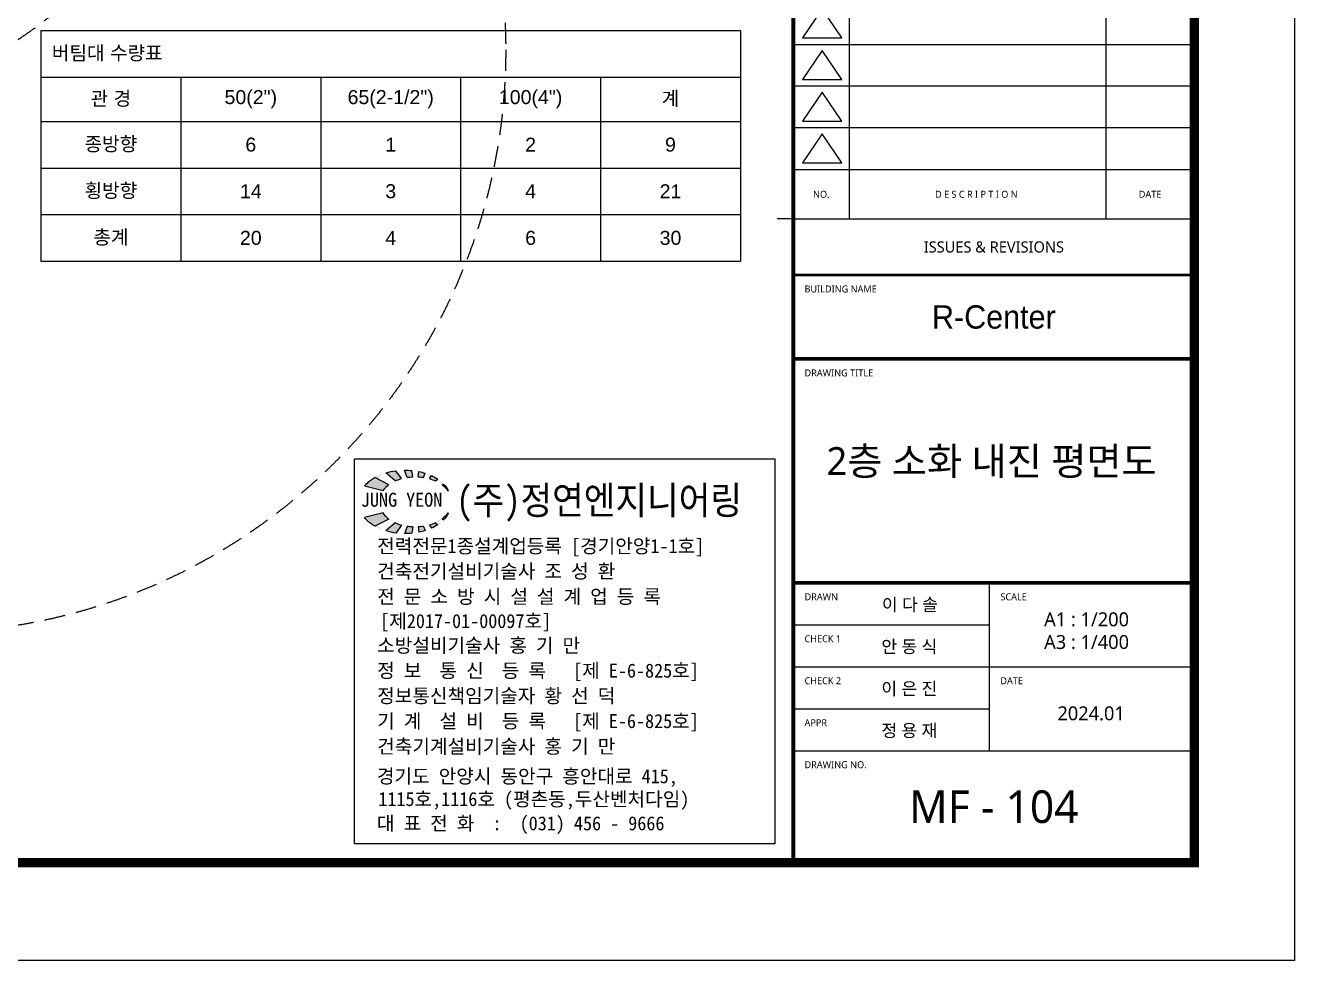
# Model space of a CAD drawing. Header units: millimetres. Extents: x 0 to 168200, y 0 to 118800.
# Drawn here: x 113763 to 168200, y 0 to 40102 of the extents above; entities that cross this region are included whole.
import ezdxf
from ezdxf.enums import TextEntityAlignment as Align

# ---------------------------------------------------------------- set-up
doc = ezdxf.new("R2010")
doc.units = ezdxf.units.MM
doc.header["$LTSCALE"] = 200
doc.linetypes.add('CEN-GAUN', pattern=[32.2, 30, -1, 0.2, -1])
doc.linetypes.add('HID', pattern=[2.3, 1.5, -0.8])
doc.layers.get('DEFPOINTS').update_dxf_attribs({"color": 137})
for name, color, linetype in [('A3', 3, 'Continuous'), ('CEN', 1, 'CEN-GAUN'), ('TEXT', 2, 'Continuous'), ('XR-SHEET$0$TITLE', 7, 'Continuous'), ('XR-SHEET$0$XREF-Form$0$SHT', 5, 'Continuous'), ('XR-SHEET$0$XREF-Form$0$TEXT', 3, 'Continuous'), ('XR-SHEET$0$XREF-Form$0$TXT', 3, 'Continuous'), ('XR-SHEET$1$SHT', 5, 'Continuous'), ('XR-SHEET$1$TEXT', 3, 'Continuous')]:
    doc.layers.add(name, color=color, linetype=linetype)
doc.layers.add('XR-SHEET$0$XREF-Form$0$TEMP', color=171, linetype='Continuous', plot=False)
doc.styles.get("Standard").update_dxf_attribs({"font": ''})
doc.styles.add('XR-SHEET$0$XREF-Form$0$맑은고딕', font='')
doc.styles.add('XR-SHEET$0$XREF-Form$0$맑은고딕B', font='')
doc.styles.add('XR-SHEET$0$굴림체(옥산)', font='')
doc.styles.add('돋움', font='')
doc.styles.add('돋움체', font='')
doc.styles.add('스타일1', font='')
doc.styles.get('Standard').set_extended_font_data('Arial')
doc.styles.get('XR-SHEET$0$XREF-Form$0$맑은고딕').set_extended_font_data('Malgun Gothic')
doc.styles.get('XR-SHEET$0$XREF-Form$0$맑은고딕B').set_extended_font_data('Malgun Gothic', bold=True)
doc.styles.get('XR-SHEET$0$굴림체(옥산)').set_extended_font_data('GulimChe')
doc.styles.get('돋움').set_extended_font_data('Dotum')
doc.styles.get('돋움체').set_extended_font_data('DotumChe')
doc.styles.get('스타일1').set_extended_font_data('Malgun Gothic')

# ---------------------------------------------------------------- blocks, each defined once
blk = doc.blocks.new('XR-SHEET$0$XREF-Form$0$xr-form$0$TITLE')
at = {"layer": 'XR-SHEET$0$XREF-Form$0$TXT', "color": 4, "style": 'XR-SHEET$0$XREF-Form$0$맑은고딕B'}
for tag, height, p in [('TITLE1', 6, (776, 116.69)), ('TITLE4', 6, (776, 111.7)), ('TITLE2', 6, (776, 107.09)), ('TITLE5', 6, (776, 102.09)), ('TITLE3', 6, (776, 97.38)), ('A0.00', 7, (775.56, 32.33))]:
    blk.add_attdef(tag, text='', height=height, dxfattribs=at).set_placement(p, align=Align.MIDDLE_CENTER)
at = {"layer": 'XR-SHEET$0$XREF-Form$0$TXT', "color": 3, "style": 'XR-SHEET$0$XREF-Form$0$맑은고딕'}
for tag, p in [('NAME-1', (752.37, 76.33)), ('NAME-2', (752.37, 67.33)), ('NAME-3', (752.37, 58.33)), ('NAME-4', (752.37, 49.33))]:
    blk.add_attdef(tag, text='', height=2.7, dxfattribs=at).set_placement(p, align=Align.MIDDLE_LEFT)
for tag, p in [('SCALE-A1', (796.39, 73.17)), ('SCALE-A3', (796.39, 68.31)), ('DATE', (797.36, 53.01))]:
    blk.add_attdef(tag, text='', height=3, dxfattribs=at).set_placement(p, align=Align.MIDDLE)
blk = doc.blocks.new('XR-SHEET')
at = {"layer": 'DEFPOINTS'}
for p in [(776.12, 138.18), (776.13, 134.27), (776, 107.09, -13.77), (776.5, 33, -13.77)]:
    blk.add_point(p, dxfattribs=at)
at = {"layer": 'XR-SHEET$0$XREF-Form$0$SHT'}
for p, q in [((745.5, 240.99), (745.5, 159)), ((800.5, 240.99), (800.5, 159)), ((819.5, 196.37), (733.5, 196.37)), ((819.5, 187.45), (733.5, 187.45)), ((819.5, 178.52), (733.5, 178.52)), ((733.5, 169.6), (819.5, 169.6)), ((733.5, 159), (819.5, 159)), ((733.5, 129), (819.5, 129)), ((775.5, 81), (775.5, 45)), ((733.5, 72), (775.5, 72)), ((733.5, 63), (819.5, 63)), ((733.5, 54), (775.5, 54)), ((733.5, 45), (819.5, 45))]:
    blk.add_line(p, q, dxfattribs=at)
blk.add_lwpolyline([(0, 594), (841, 594), (841, 0), (0, 0)], close=True, dxfattribs=at)
at = {"layer": 'XR-SHEET$0$XREF-Form$0$SHT', "const_width": 2}
blk.add_lwpolyline([(46.5, 573), (819.5, 573), (819.5, 21), (46.5, 21)], close=True, dxfattribs=at)
at = {"layer": 'XR-SHEET$0$XREF-Form$0$SHT'}
for points, const_width in [([(733.5, 573), (733.5, 21)], 0.8), ([(733.5, 147), (819.5, 147)], 0.568), ([(733.5, 129), (819.5, 129)], 0.8), ([(733.5, 129), (819.5, 129)], 0.7), ([(733.5, 81), (819.5, 81)], 0.8)]:
    blk.add_lwpolyline(points, dxfattribs=dict(at, const_width=const_width))
at = {"layer": 'XR-SHEET$0$XREF-Form$0$SHT', "linetype": 'Continuous', "flags": 128}
for points in [[(739.68, 204.05), (735.48, 197.81), (743.88, 197.81)], [(739.68, 195.13), (735.48, 188.88), (743.88, 188.88)], [(739.68, 186.21), (735.48, 179.96), (743.88, 179.96)], [(739.68, 177.28), (735.48, 171.04), (743.88, 171.04)]]:
    blk.add_lwpolyline(points, close=True, dxfattribs=at)
at = {"layer": 'XR-SHEET$0$XREF-Form$0$TEMP'}
blk.add_line((733.5, 159), (730, 159), dxfattribs=at)
at = {"layer": 'XR-SHEET$0$XREF-Form$0$TEXT'}
ref = blk.add_blockref('XR-SHEET$0$XREF-Form$0$xr-form$0$TITLE', (0, 0), dxfattribs=at)
ref.add_attrib('NAME-2', '안 동 식', dxfattribs={"layer": 'XR-SHEET$0$XREF-Form$0$TXT', "color": 3, "height": 2.7, "style": 'XR-SHEET$0$XREF-Form$0$맑은고딕'}).set_placement((752.37, 67.33), align=Align.MIDDLE_LEFT)
ref.add_attrib('NAME-3', '이 은 진', dxfattribs={"layer": 'XR-SHEET$0$XREF-Form$0$TXT', "color": 3, "height": 2.7, "style": 'XR-SHEET$0$XREF-Form$0$맑은고딕'}).set_placement((752.37, 58.33), align=Align.MIDDLE_LEFT)
ref.add_attrib('NAME-4', '정 용 재', dxfattribs={"layer": 'XR-SHEET$0$XREF-Form$0$TXT', "color": 3, "height": 2.7, "style": 'XR-SHEET$0$XREF-Form$0$맑은고딕'}).set_placement((752.37, 49.33), align=Align.MIDDLE_LEFT)
ref.add_attrib('DATE', '2024.01', dxfattribs={"layer": 'XR-SHEET$0$XREF-Form$0$TXT', "color": 3, "height": 3, "style": 'XR-SHEET$0$XREF-Form$0$맑은고딕'}).set_placement((797.36, 53.01), align=Align.MIDDLE)
at = {"layer": 'XR-SHEET$0$XREF-Form$0$SHT', "color": 9, "style": 'XR-SHEET$0$XREF-Form$0$맑은고딕'}
for s, height, p in [('NO.', 1.5, (739.5, 164.3)), ('D E S C R I P T I O N ', 1.5, (773, 164.3)), ('DATE', 1.5, (810, 164.3)), ('ISSUES & REVISIONS', 2.4, (776.5, 153))]:
    blk.add_text(s, height=height, dxfattribs=at).set_placement(p, align=Align.MIDDLE_CENTER)
for s, p in [('BUILDING NAME', (735.9, 144)), ('DRAWING TITLE', (735.9, 126)), ('DRAWN', (735.9, 78)), ('SCALE', (777.9, 78)), ('CHECK 1', (735.9, 69)), ('CHECK 2', (735.9, 60)), ('DATE', (777.9, 60)), ('APPR', (735.9, 51)), ('DRAWING NO.', (735.9, 42))]:
    blk.add_text(s, height=1.5, dxfattribs=at).set_placement(p, align=Align.MIDDLE_LEFT)
blk = doc.blocks.new('210927명판')
h = blk.add_hatch(color=1)
edge = h.paths.add_edge_path()
edge.add_ellipse((541, 3695), major_axis=(-483, 0), ratio=0.635911, start_angle=-47.981, end_angle=-25.9702, ccw=False)
edge.add_line((217, 3923), (366, 3846))
edge.add_ellipse((652, 3695), major_axis=(-372, 0), ratio=0.635911, start_angle=-39.5341, end_angle=-21.1862)
edge.add_line((306, 3780), (106, 3830))
edge = h.paths.add_edge_path()
edge.add_ellipse((541, 3695), major_axis=(-483, 0), ratio=0.635911, start_angle=-78.5006, end_angle=-65.1347, ccw=False)
edge.add_line((444, 3996), (503, 3912))
edge.add_ellipse((652, 3695), major_axis=(-372, 0), ratio=0.635911, start_angle=-66.3015, end_angle=-54.3294)
edge.add_line((435, 3887), (337, 3974))
edge = h.paths.add_edge_path()
edge.add_ellipse((652, 3695), major_axis=(-372, 0), ratio=0.635911, start_angle=-85.5847, end_angle=-76.4409, ccw=False)
edge.add_line((624, 3931), (615, 3999))
edge.add_ellipse((541, 3695), major_axis=(-483, 0), ratio=0.635911, start_angle=-98.8868, end_angle=-89.4048)
edge.add_line((536, 4002), (565, 3925))
edge = h.paths.add_edge_path()
edge.add_ellipse((541, 3695), major_axis=(-483, 0), ratio=0.635911, start_angle=-116.523, end_angle=-107.7173, ccw=False)
edge.add_line((757, 3970), (739, 3925))
edge.add_ellipse((652, 3695), major_axis=(-372, 0), ratio=0.635911, start_angle=-103.5591, end_angle=-94.4153)
edge.add_line((681, 3931), (688, 3988))
edge = h.paths.add_edge_path()
edge.add_ellipse((541, 3695), major_axis=(-483, 0), ratio=0.635911, start_angle=-136.476, end_angle=-125.8976, ccw=False)
edge.add_line((891, 3907), (869, 3887))
edge.add_ellipse((652, 3695), major_axis=(-372, 0), ratio=0.635911, start_angle=-125.6706, end_angle=-113.6985)
edge.add_line((802, 3912), (824, 3944))
edge = h.paths.add_edge_path()
edge.add_ellipse((541, 3695), major_axis=(-483, 0), ratio=0.635911, start_angle=-163.5978, end_angle=-148.9128, ccw=False)
edge.add_line((1004, 3782), (999, 3780))
edge.add_ellipse((652, 3695), major_axis=(-372, 0), ratio=0.635911, start_angle=-158.8138, end_angle=-140.4659)
edge.add_line((939, 3846), (955, 3854))
h = blk.add_hatch(color=1)
edge = h.paths.add_edge_path()
edge.add_ellipse((652, 3630), major_axis=(-372, 0), ratio=0.635911, start_angle=113.6985, end_angle=125.6706, ccw=False)
edge.add_line((802, 3413), (824, 3381))
edge.add_ellipse((541, 3630), major_axis=(483, 0), ratio=0.635911, start_angle=305.8976, end_angle=316.476)
edge.add_line((891, 3418), (869, 3438))
edge = h.paths.add_edge_path()
edge.add_ellipse((652, 3630), major_axis=(372, 0), ratio=0.635911, start_angle=274.4153, end_angle=283.5591, ccw=False)
edge.add_line((681, 3394), (688, 3337))
edge.add_ellipse((541, 3630), major_axis=(483, 0), ratio=0.635911, start_angle=287.7173, end_angle=296.523)
edge.add_line((757, 3355), (739, 3400))
edge = h.paths.add_edge_path()
edge.add_ellipse((652, 3630), major_axis=(372, 0), ratio=0.635911, start_angle=256.4409, end_angle=265.5847, ccw=False)
edge.add_line((565, 3400), (536, 3322))
edge.add_ellipse((541, 3630), major_axis=(483, 0), ratio=0.635911, start_angle=269.4048, end_angle=278.8868)
edge.add_line((615, 3326), (624, 3394))
edge = h.paths.add_edge_path()
edge.add_ellipse((541, 3630), major_axis=(483, 0), ratio=0.635911, start_angle=245.1347, end_angle=258.5006, ccw=False)
edge.add_line((337, 3351), (435, 3438))
edge.add_ellipse((652, 3630), major_axis=(-372, 0), ratio=0.635911, start_angle=414.3294, end_angle=426.3015)
edge.add_line((503, 3413), (444, 3329))
edge = h.paths.add_edge_path()
edge.add_ellipse((541, 3630), major_axis=(-483, 0), ratio=0.635911, start_angle=385.9702, end_angle=407.981, ccw=False)
edge.add_line((106, 3495), (306, 3544))
edge.add_ellipse((652, 3630), major_axis=(-372, 0), ratio=0.635911, start_angle=381.1862, end_angle=399.5341)
edge.add_line((366, 3479), (217, 3401))
edge = h.paths.add_edge_path()
edge.add_line((939, 3479), (955, 3471))
edge.add_ellipse((541, 3630), major_axis=(-483, 0), ratio=0.635911, start_angle=148.9128, end_angle=163.5978)
edge.add_line((1004, 3543), (999, 3544))
edge.add_ellipse((652, 3630), major_axis=(372, 0), ratio=0.635911, start_angle=320.4659, end_angle=338.8138, ccw=False)
at = {"color": 1}
for p, q in [((435, 3887), (337, 3974)), ((503, 3912), (444, 3996)), ((565, 3925), (536, 4002)), ((624, 3931), (615, 3999)), ((681, 3931), (688, 3988)), ((739, 3925), (757, 3970)), ((802, 3912), (824, 3944)), ((306, 3780), (106, 3830)), ((366, 3846), (217, 3923)), ((869, 3887), (891, 3907)), ((939, 3846), (955, 3854)), ((999, 3780), (1004, 3782)), ((306, 3544), (106, 3495)), ((999, 3544), (1004, 3543)), ((366, 3479), (217, 3401)), ((435, 3438), (337, 3351)), ((503, 3413), (444, 3329)), ((565, 3400), (536, 3322)), ((739, 3400), (757, 3355)), ((802, 3413), (824, 3381)), ((869, 3438), (891, 3418)), ((939, 3479), (955, 3471)), ((624, 3394), (615, 3326)), ((681, 3394), (688, 3337))]:
    blk.add_line(p, q, dxfattribs=at)
at = {"color": 1, "ltscale": 2}
blk.add_lwpolyline([(0, 4124), (4500, 4124), (4500, 0), (0, 0)], close=True, dxfattribs=at)
at = {"color": 1, "extrusion": (0, 0, -1)}
for centre, major_axis, start_param, end_param in [((541, 3695), (483, 0), 4.278408, 4.511686), ((541, 3695), (483, 0), 4.702002, 4.867493), ((541, 3695), (-483, 0), 1.880021, 2.03371), ((541, 3695), (-483, 0), 2.197327, 2.381955), ((541, 3695), (483, 0), 3.594859, 3.979019), ((652, 3695), (372, 0), 3.511362, 3.831592), ((652, 3695), (372, 0), 4.089819, 4.298772), ((652, 3695), (-372, 0), 1.334146, 1.493736), ((652, 3695), (-372, 0), 1.647857, 1.807447), ((652, 3695), (372, 0), -1.15718, -0.948227), ((652, 3695), (-372, 0), 2.451593, 2.771823), ((541, 3695), (483, 0), -0.542573, -0.286272), ((652, 3630), (-372, 0), -0.69, -0.369769), ((652, 3630), (372, 0), 0.369769, 0.69), ((541, 3630), (-483, 0), 3.427865, 3.684166), ((541, 3630), (-483, 0), -0.837426, -0.453266), ((652, 3630), (-372, 0), -1.15718, -0.948227), ((652, 3630), (372, 0), 1.647857, 1.807447), ((652, 3630), (372, 0), 1.334146, 1.493736), ((652, 3630), (-372, 0), 4.089819, 4.298772), ((541, 3630), (483, 0), 0.759638, 0.944265), ((541, 3630), (483, 0), 1.771499, 2.004777), ((541, 3630), (483, 0), 1.415693, 1.581184), ((541, 3630), (483, 0), 1.107883, 1.261571)]:
    blk.add_ellipse(centre, major_axis=major_axis, ratio=0.635911, start_param=start_param, end_param=end_param, dxfattribs=at)
at = {"color": 6, "style": '돋움체', "width": 0.9}
blk.add_text('(주)정연엔지니어링', height=300, dxfattribs=at).set_placement((1090, 3530))
at = {"color": 2, "style": '돋움체'}
blk.add_text('JUNG YEON', height=150, dxfattribs=at).set_placement((68, 3611))
at = {"color": 3, "style": '돋움체'}
for s, p in [('전력전문1종설계업등록 [경기안양1-1호]', (243, 3115)), ('건축전기설비기술사 조 성 환', (243, 2845)), ('전 문 소 방 시 설 설 계 업 등 록 ', (243, 2574)), (' [제2017-01-00097호]', (178, 2312)), ('소방설비기술사 홍 기 만', (243, 2051)), ('정 보  통 신  등 록   [제 E-6-825호]', (243, 1781)), ('정보통신책임기술자 황 선 덕', (243, 1511)), ('기 계  설 비  등 록   [제 E-6-825호]', (243, 1241)), ('건축기계설비기술사 홍 기 만', (243, 970)), ('경기도 안양시 동안구 흥안대로 415,', (240, 650)), ('1115호,1116호 (평촌동,두산벤처다임)', (255, 406)), ('대 표 전 화  :  (031) 456 - 9666', (240, 146))]:
    blk.add_text(s, height=150, dxfattribs=at).set_placement(p)
blk = doc.blocks.new('회사명판-240103')
at = {"color": 1, "ltscale": 2}
blk.add_blockref('210927명판', (1975, 1238), dxfattribs=at)
blk = doc.blocks.new('XR-SHEET$0$TITLE')
at = {"layer": 'XR-SHEET$0$TITLE', "style": 'XR-SHEET$0$굴림체(옥산)'}
for tag, height, p in [('동명칭', 6, (776.77, -457.26)), ('SCALE-A1', 3, (797.5, -522)), ('SCALE-A3', 3, (797.5, -527)), ('DATA', 3, (797.5, -540))]:
    blk.add_attdef(tag, text='', height=height, dxfattribs=at).set_placement(p, align=Align.MIDDLE)
for tag, height, p in [('TITLE1', 6, (776.5, -479.4)), ('TITLE4', 6, (776.5, -484.39)), ('TITLE2', 6, (776.5, -489)), ('TITLE5', 6, (776.5, -493.99)), ('TITLE3', 6, (776.5, -498.7)), ('NAME-1', 3, (760.16, -517.5)), ('NAME-2', 3, (760.16, -526.5)), ('A0.00', 7, (776.5, -561))]:
    blk.add_attdef(tag, text='', height=height, dxfattribs=at).set_placement(p, align=Align.MIDDLE_CENTER)

msp = doc.modelspace()

# ---------------------------------------------------------------- linework, layer by layer
at = {"color": 0, "linetype": 'ByBlock', "lineweight": -2}
for p, q in [((114431.9, 39886.6), (144431.9, 39886.6)), ((114431.9, 39886.6), (114431.9, 29986.6)), ((144431.9, 39886.6), (144431.9, 29986.6)), ((114431.9, 37886.6), (144431.9, 37886.6)), ((120431.9, 37886.6), (120431.9, 29986.6)), ((120431.9, 37886.6), (120431.9, 29986.6)), ((126431.9, 37886.6), (126431.9, 29986.6)), ((132431.9, 37886.6), (132431.9, 29986.6)), ((132431.9, 37886.6), (132431.9, 29986.6)), ((138431.9, 37886.6), (138431.9, 29986.6)), ((138431.9, 37886.6), (138431.9, 29986.6)), ((114431.9, 35986.6), (120431.9, 35986.6)), ((120431.9, 35986.6), (132431.9, 35986.6)), ((132431.9, 35986.6), (138431.9, 35986.6)), ((138431.9, 35986.6), (144431.9, 35986.6)), ((114431.9, 33986.6), (120431.9, 33986.6)), ((120431.9, 33986.6), (132431.9, 33986.6)), ((132431.9, 33986.6), (138431.9, 33986.6)), ((138431.9, 33986.6), (144431.9, 33986.6)), ((114431.9, 31986.6), (120431.9, 31986.6)), ((120431.9, 31986.6), (132431.9, 31986.6)), ((132431.9, 31986.6), (138431.9, 31986.6)), ((138431.9, 31986.6), (144431.9, 31986.6)), ((114431.9, 29986.6), (120431.9, 29986.6)), ((120431.9, 29986.6), (132431.9, 29986.6)), ((132431.9, 29986.6), (138431.9, 29986.6)), ((138431.9, 29986.6), (144431.9, 29986.6))]:
    msp.add_line(p, q, dxfattribs=at)
at = {"layer": 'CEN', "linetype": 'HID', "ltscale": 3}
for centre in [(99402.9, 60165), (109365, 39047.9)]:
    msp.add_circle(centre, 25000, dxfattribs=at)

# ---------------------------------------------------------------- block references
at = {"xscale": 200, "yscale": 200, "zscale": 200}
msp.add_blockref('XR-SHEET', (0, 0), dxfattribs=at)
at = {"layer": 'A3', "xscale": 4.004761904761892, "yscale": 4.004761904761892, "zscale": 4.004761904761892}
msp.add_blockref('회사명판-240103', (119970, 43.8), dxfattribs=at)
at = {"layer": 'TEXT'}
ref = msp.add_blockref('XR-SHEET$0$TITLE', (0, 0), dxfattribs=dict(at, xscale=200, yscale=200, zscale=200))
ref.add_attrib('TITLE2', '2층 소화 내진 평면도', dxfattribs={"layer": 'XR-SHEET$1$SHT', "color": 4, "height": 1200, "style": '스타일1'}).set_placement((155200.1, 21417.2), align=Align.MIDDLE_CENTER)
ref.add_attrib('NAME-1', '이 다 솔', dxfattribs={"layer": 'XR-SHEET$1$TEXT', "color": 3, "height": 540, "style": '스타일1'}).set_placement((150500, 15266.5, 2754.3), align=Align.MIDDLE_LEFT)
ref.add_attrib('SCALE-A1', 'A1 : 1/200', dxfattribs={"layer": 'XR-SHEET$1$SHT', "color": 3, "height": 600, "style": '스타일1'}).set_placement((159278.2, 14634.4), align=Align.MIDDLE_CENTER)
ref.add_attrib('SCALE-A3', 'A3 : 1/400', dxfattribs={"layer": 'XR-SHEET$1$SHT', "color": 3, "height": 600, "style": '스타일1'}).set_placement((159278.2, 13661.5), align=Align.MIDDLE_CENTER)
ref.add_attrib('A0.00', 'MF - 104', dxfattribs={"layer": 'XR-SHEET$1$SHT', "color": 4, "height": 1400, "style": '스타일1'}).set_placement((155300, 6600), align=Align.MIDDLE_CENTER)

# ---------------------------------------------------------------- texts
at = {"color": 0, "char_height": 600}
for s, insert, width, attachment_point in [('  버팀대 수량표', (114434.9, 38886.6), 83994, 4), ('관 경', (117431.9, 36936.6), 5994, 5), ('50(2")', (123431.9, 36936.6), 5994, 5), ('65(2-1/2")', (129431.9, 36936.6), 5994, 5), ('100(4")', (135431.9, 36936.6), 5994, 5), ('계', (141431.9, 36936.6), 5994, 5), ('종방향', (117431.9, 34986.6), 5994, 5), ('6', (123431.9, 34986.6), 5994, 5), ('1', (129431.9, 34986.6), 5994, 5), ('2', (135431.9, 34986.6), 5994, 5), ('9', (141431.9, 34986.6), 5994, 5), ('횡방향', (117431.9, 32986.6), 5994, 5), ('14', (123431.9, 32986.6), 5994, 5), ('3', (129431.9, 32986.6), 5994, 5), ('4', (135431.9, 32986.6), 5994, 5), ('21', (141431.9, 32986.6), 5994, 5), ('총계', (117431.9, 30986.6), 5994, 5), ('20', (123431.9, 30986.6), 5994, 5), ('4', (129431.9, 30986.6), 5994, 5), ('6', (135431.9, 30986.6), 5994, 5), ('30', (141431.9, 30986.6), 5994, 5)]:
    msp.add_mtext(s, dxfattribs=dict(at, insert=insert, width=width, attachment_point=attachment_point))
at = {"layer": 'TEXT', "style": '돋움'}
msp.add_text('R-Center', height=1000, dxfattribs=at).set_placement((155300, 27600), align=Align.MIDDLE_CENTER)

doc.saveas('drawing.dxf')
